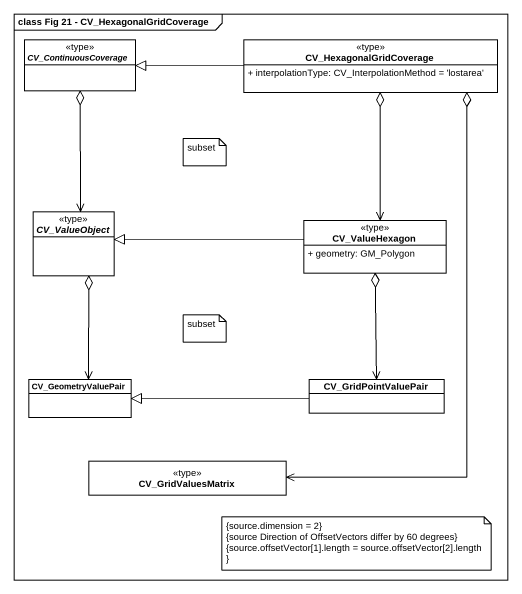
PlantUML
@startuml
mainframe class Fig 21 - CV_HexagonalGridCoverage
hide circle
hide empty members
skinparam classAttributeIconSize 0
abstract class CV_ContinuousCoverage <<type>>
class CV_HexagonalGridCoverage <<type>> {
  + interpolationType: CV_InterpolationMethod = 'lostarea'
}
abstract class CV_ValueObject <<type>>
class CV_ValueHexagon <<type>> {
  + geometry: GM_Polygon
}
class CV_GeometryValuePair
class CV_GridPointValuePair
class CV_GridValuesMatrix <<type>>
CV_HexagonalGridCoverage -left-|> CV_ContinuousCoverage
CV_HexagonalGridCoverage o--> CV_ValueHexagon
CV_HexagonalGridCoverage o--> CV_GridValuesMatrix
CV_ValueObject <-up-o CV_ContinuousCoverage
CV_ValueHexagon -left-|> CV_ValueObject
CV_ValueHexagon o--> CV_GridPointValuePair
CV_GeometryValuePair <-up-o CV_ValueObject
CV_GridPointValuePair -left-|> CV_GeometryValuePair
note as N1
  subset
end note
note as N2
  subset
end note
note as N3
  {source.dimension = 2}
  {source Direction of OffsetVectors differ by 60 degrees}
  {source.offsetVector[1].length = source.offsetVector[2].length }
end note
@enduml
